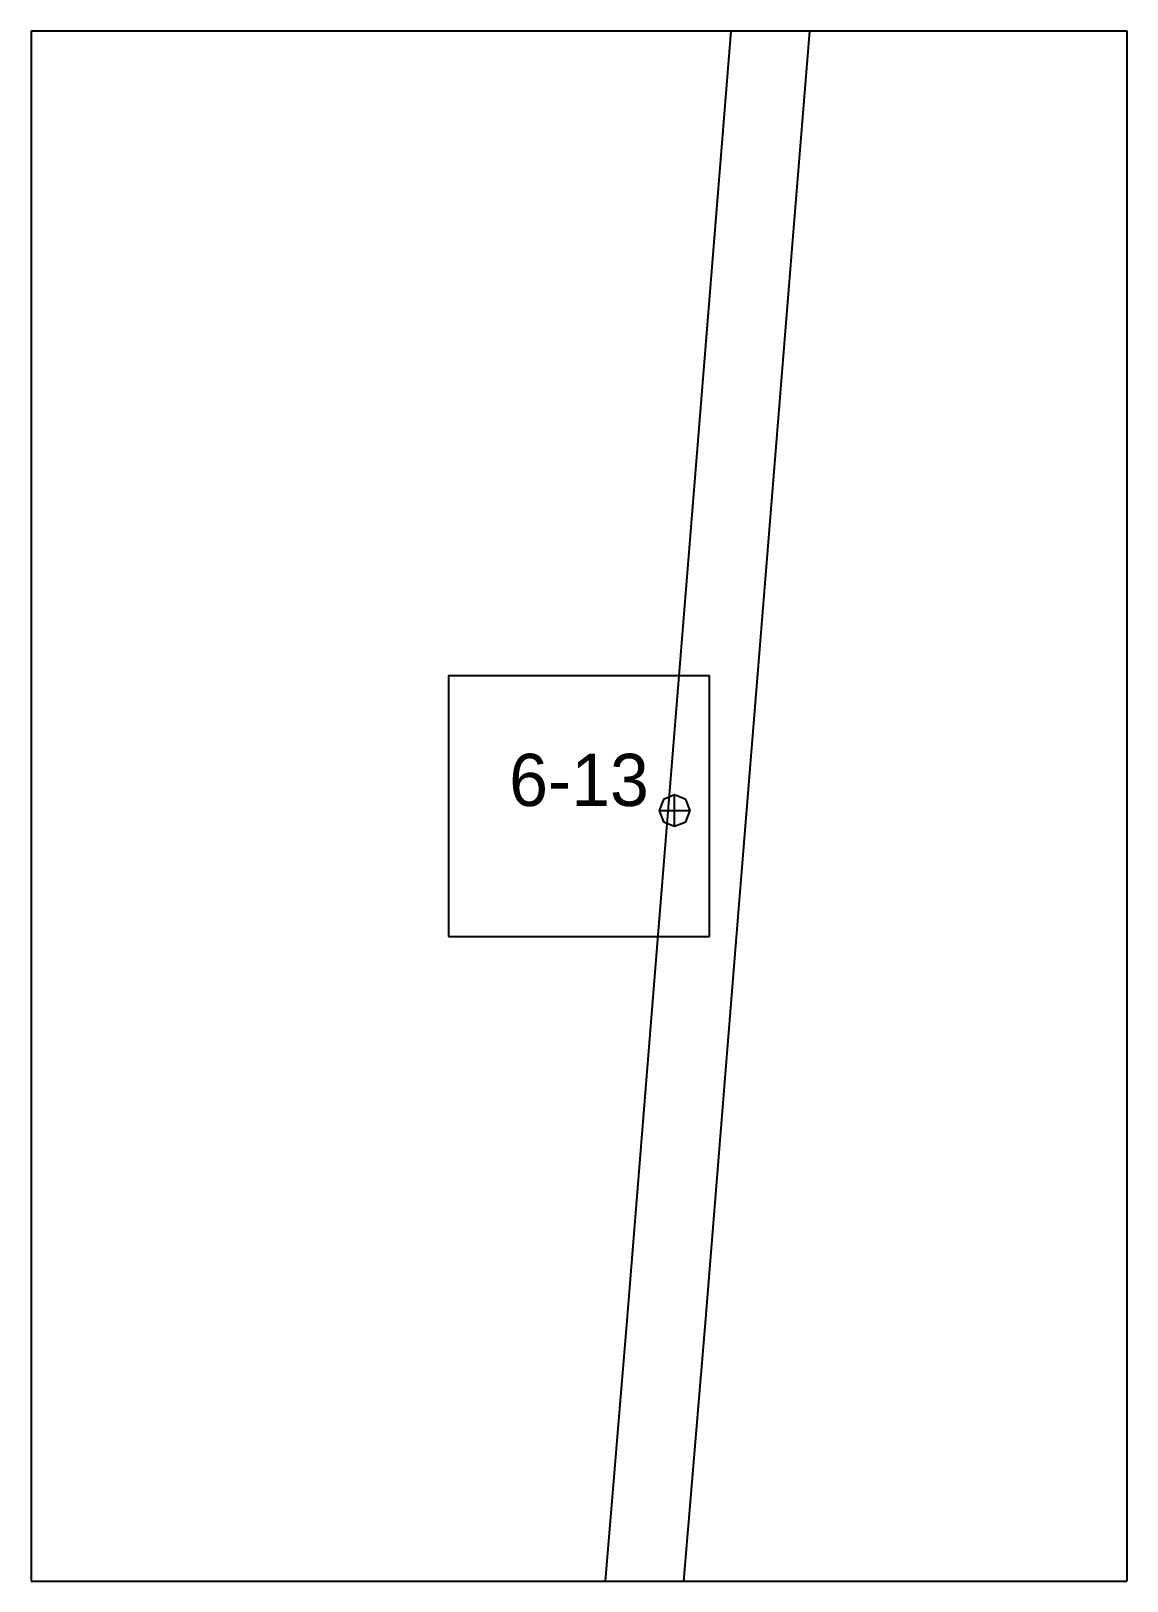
# Paper-space layout 'Plan 6-13' of a CAD drawing. Header units: metres, sheet in millimetres. Extents: x 0 to 210, y 0 to 297.
# The model-space entities are those that its viewports show. They can reach past a viewport. Long polylines and large blocks are cut down to what shows.
import ezdxf
from ezdxf.enums import TextEntityAlignment as Align

# ---------------------------------------------------------------- set-up
doc = ezdxf.new("R2010")
doc.units = ezdxf.units.M
for name, color, linetype in [('default', 7, 'Continuous'), ('TEXTLAYER', 7, 'Continuous'), ('VIEWPORTS', 7, 'Continuous')]:
    doc.layers.add(name, color=color, linetype=linetype)

msp = doc.modelspace()

# ---------------------------------------------------------------- linework, layer by layer
at = {"color": 9}
for p, q in [((2520, -1188), (2520, -1485)), ((2520, -1188), (2520, -1485)), ((2730, -1188), (2730, -1485)), ((2730, -1188), (2730, -1485)), ((2310, -1485), (2520, -1485)), ((2310, -1485), (2520, -1485)), ((2520, -1485), (2730, -1485)), ((2520, -1485), (2520, -1782)), ((2520, -1485), (2730, -1485)), ((2520, -1485), (2520, -1782)), ((2730, -1485), (2940, -1485)), ((2730, -1485), (2730, -1782)), ((2730, -1485), (2940, -1485)), ((2730, -1485), (2730, -1782)), ((2600, -1608.5), (2650, -1608.5)), ((2600, -1608.5), (2600, -1658.5)), ((2650, -1658.5), (2650, -1608.5)), ((2600, -1658.5), (2650, -1658.5)), ((2310, -1782), (2520, -1782)), ((2310, -1782), (2520, -1782)), ((2520, -1782), (2730, -1782)), ((2520, -1782), (2520, -2079)), ((2520, -1782), (2730, -1782)), ((2520, -1782), (2520, -2079)), ((2730, -1782), (2940, -1782)), ((2730, -1782), (2730, -2079)), ((2730, -1782), (2940, -1782)), ((2730, -1782), (2730, -2079))]:
    msp.add_line(p, q, dxfattribs=at)
at = {"layer": 'default', "color": 7, "linetype": 'Continuous'}
for p, q in [((2651.11, -1523.09), (2656.47, -1456.55)), ((2666.06, -1524.3), (2671.42, -1457.76)), ((2645.62, -1591.18), (2651.11, -1523.09)), ((2660.57, -1592.39), (2666.06, -1524.3)), ((2640, -1660.64), (2645.62, -1591.18)), ((2654.95, -1661.85), (2660.57, -1592.39)), ((2641.21, -1632.27), (2640.33, -1634.39)), ((2643.33, -1631.39), (2641.21, -1632.27)), ((2645.45, -1632.27), (2643.33, -1631.39)), ((2643.33, -1637.39), (2643.33, -1631.39)), ((2646.33, -1634.39), (2645.45, -1632.27)), ((2640.33, -1634.39), (2641.21, -1636.51)), ((2640.33, -1634.39), (2646.33, -1634.39)), ((2645.45, -1636.51), (2646.33, -1634.39)), ((2641.21, -1636.51), (2643.33, -1637.39)), ((2643.33, -1637.39), (2645.45, -1636.51)), ((2634.28, -1731.33), (2640, -1660.64)), ((2649.23, -1732.54), (2654.95, -1661.85)), ((2628.29, -1803.12), (2634.28, -1731.33)), ((2643.24, -1804.33), (2649.23, -1732.54))]:
    msp.add_line(p, q, dxfattribs=at)

# ---------------------------------------------------------------- texts
at = {"layer": 'TEXTLAYER', "color": 1}
msp.add_text('6-13', height=10, dxfattribs=at).set_placement((2625, -1633.5), align=Align.CENTER)

psp = doc.layouts.new('Plan 6-13')

# ---------------------------------------------------------------- viewports
at = {"layer": 'VIEWPORTS'}
psp.add_viewport(center=(105, 148.5), size=(210, 297), view_center_point=(2625, -1633.5), view_height=297, dxfattribs=at)

doc.saveas('drawing.dxf')
